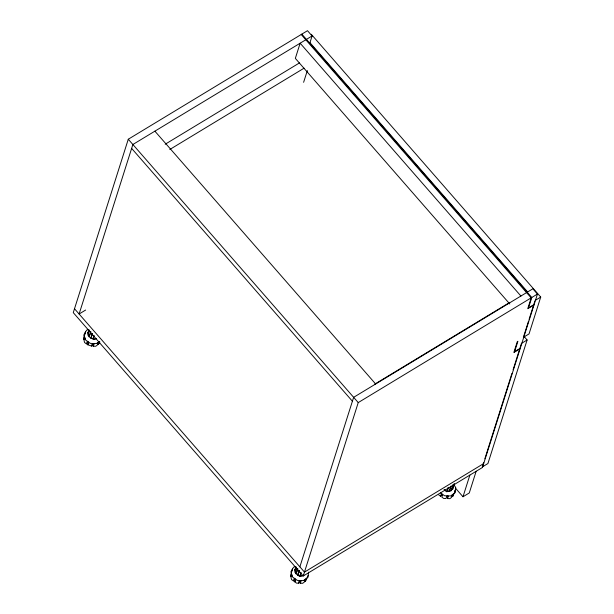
<?xml version="1.0" encoding="UTF-8"?>
<svg xmlns="http://www.w3.org/2000/svg" width="614" height="614" viewBox="0 0 614 614"><rect width="100%" height="100%" fill="white"/><g stroke="black" fill="none" stroke-linecap="round" stroke-linejoin="round"><path stroke-width="0.92" d="M85.4 339.074L83.673 339.296L84.11 335.635L85.569 332.028L84.778 334.515M292.364 576.109L290.637 576.323L291.865 570.176M308.573 572.156L307.952 577.337L303.539 580.606L297.414 580.43L292.433 576.899L290.929 571.657L293.599 567.159L296.002 566.453M454.82 490.839L454.667 492.136L455.458 489.65M309.778 43.256L312.096 35.965L307.499 30.7L128.28 139.232L73.273 312.641L303.232 576.001L482.45 467.477L537.457 294.06L532.86 288.795L353.641 397.327L299.87 566.837M83.673 339.296L84.463 336.802L84.839 338.107L84.049 340.601L84.609 342.566L86.482 343.894L88.048 342.175M89.084 330.439L87.856 333.126L88.708 330.439M90.772 332.136L89.107 336.84L88.063 335.052L89.483 330.578M86.482 343.894L87.272 341.407L88.516 342.282L87.725 344.776L91.893 346.166L92.683 343.679L94.211 343.717L93.42 346.212L95.723 346.273L97.373 345.045L98.163 342.558L99.261 341.745L98.47 344.231L97.227 343.019M89.107 336.84L90.811 331.468M94.103 335.397L92.967 338.982L90.826 338.222L92.246 333.747M91.356 337.094L92.491 333.517M92.967 338.982L93.781 335.965M303.615 82.314L307.345 70.579M291.742 571.55L292.533 569.055M290.637 576.323L291.427 573.837L291.803 575.134L291.013 577.628L291.573 579.593L293.446 580.921L295.012 579.202M296.048 567.466L294.82 570.153L295.672 567.466M297.736 569.163L296.071 573.867L295.027 572.079L296.447 567.605M295.027 572.079L296.255 569.401M293.446 580.921L294.236 578.434L295.48 579.309L294.689 581.803L296.562 583.131L298.864 583.193L299.647 580.706L301.175 580.744L300.384 583.239L302.687 583.3L304.344 582.072L305.135 579.585L306.225 578.772L305.434 581.258L304.191 580.046M296.071 573.867L297.775 568.495M301.067 572.425L299.931 576.009L297.79 575.249L299.21 570.774M298.32 574.121L299.455 570.544M299.931 576.009L300.745 572.992M303.232 576.001L358.238 402.592L537.457 294.06M308.113 575.594L305.434 581.258M438.764 494.938L440.629 496.265L441.42 493.771L442.663 494.654L441.873 497.14L443.745 498.468L446.048 498.537L446.839 496.043L448.358 496.089L447.568 498.576L449.87 498.645L451.528 497.417L452.318 494.922L453.416 494.109L452.625 496.603L451.382 495.391M444.075 489.442L444.981 490.586L447.115 491.346L448.212 487.439M447.115 491.346L448.251 487.769M453.309 484.392L451.321 490.655L449.341 491.369L450.73 486.564M449.341 491.369L451.044 486.004M451.321 490.655L452.733 485.052M451.029 490.417L452.457 489.074L454.16 483.702M452.457 489.074L454.452 483.939M455.304 490.939L452.625 496.603M455.434 488.107L462.994 496.764L469.871 475.09M476.157 471.283L469.28 492.958L462.994 496.764M514.471 352.114L517.909 341.277L517.28 341.66L513.841 352.497L520.127 348.691M528.362 308.328L531.801 297.491L301.835 34.131M483.702 462.426L482.259 466.962L487.923 463.539L527.111 339.979L523.957 336.372M484.853 458.788L511.946 373.389M513.097 369.758L521.455 343.41L527.111 339.979M528.516 321.16L523.381 337.339L529.038 333.916L540.727 297.061L311.275 34.284M529.084 319.364L534.786 301.39M87.856 333.126L88.807 331.591M294.82 570.153L295.771 568.618M452.748 489.312L453.025 487.531M98.47 344.231L99.875 341.96M87.725 344.776L88.769 343.633M294.689 581.803L295.733 580.66M440.629 496.265L442.195 494.546M90.826 338.222L89.352 336.61M297.79 575.249L296.316 573.637M99.514 341.399L96.575 343.579L90.45 343.403L85.469 339.872L83.965 334.63L86.635 330.132L89.038 329.426M312.096 35.965L132.877 144.497L79.106 314.007L85.653 310.039M165.197 144.229L299.478 62.912M169.794 149.494L304.076 68.177M374.717 384.18L508.998 302.863M535.07 300.492L540.727 297.061M528.493 307.913L534.149 304.483M534.019 304.905L527.733 308.712L531.171 297.874L301.205 34.507M514.601 351.699L520.258 348.268M483.686 463.57L304.467 572.102L74.509 308.742M95.308 338.982L93.505 339.511M302.955 575.448L299.471 576.469L297.199 573.867M96.513 338.529L95.193 339.005L92.929 338.652M450.146 490.793L446.654 491.814L444.95 489.857M88.063 335.052L88.232 333.126M447.076 491.016L449.31 491.046M299.893 575.679L302.157 576.032L303.838 575.08M440.33 492.743L444.597 495.774L450.73 495.943L455.135 492.674L455.757 487.493L454.276 485.49M310.032 42.765L527.503 291.827M520.91 296.032L300.146 43.203L295.334 58.376L509.789 303.984M154.889 131.166L375.653 383.996M128.28 139.232L358.238 402.592M131.642 148.396L352.405 401.226M295.196 570.153L295.403 572.079M447.376 496.273L447.568 498.576M300.192 580.928L300.384 583.239M298.734 581.658L298.864 583.193M93.228 343.901L93.42 346.212M91.762 344.631L91.893 346.166"/></g></svg>
